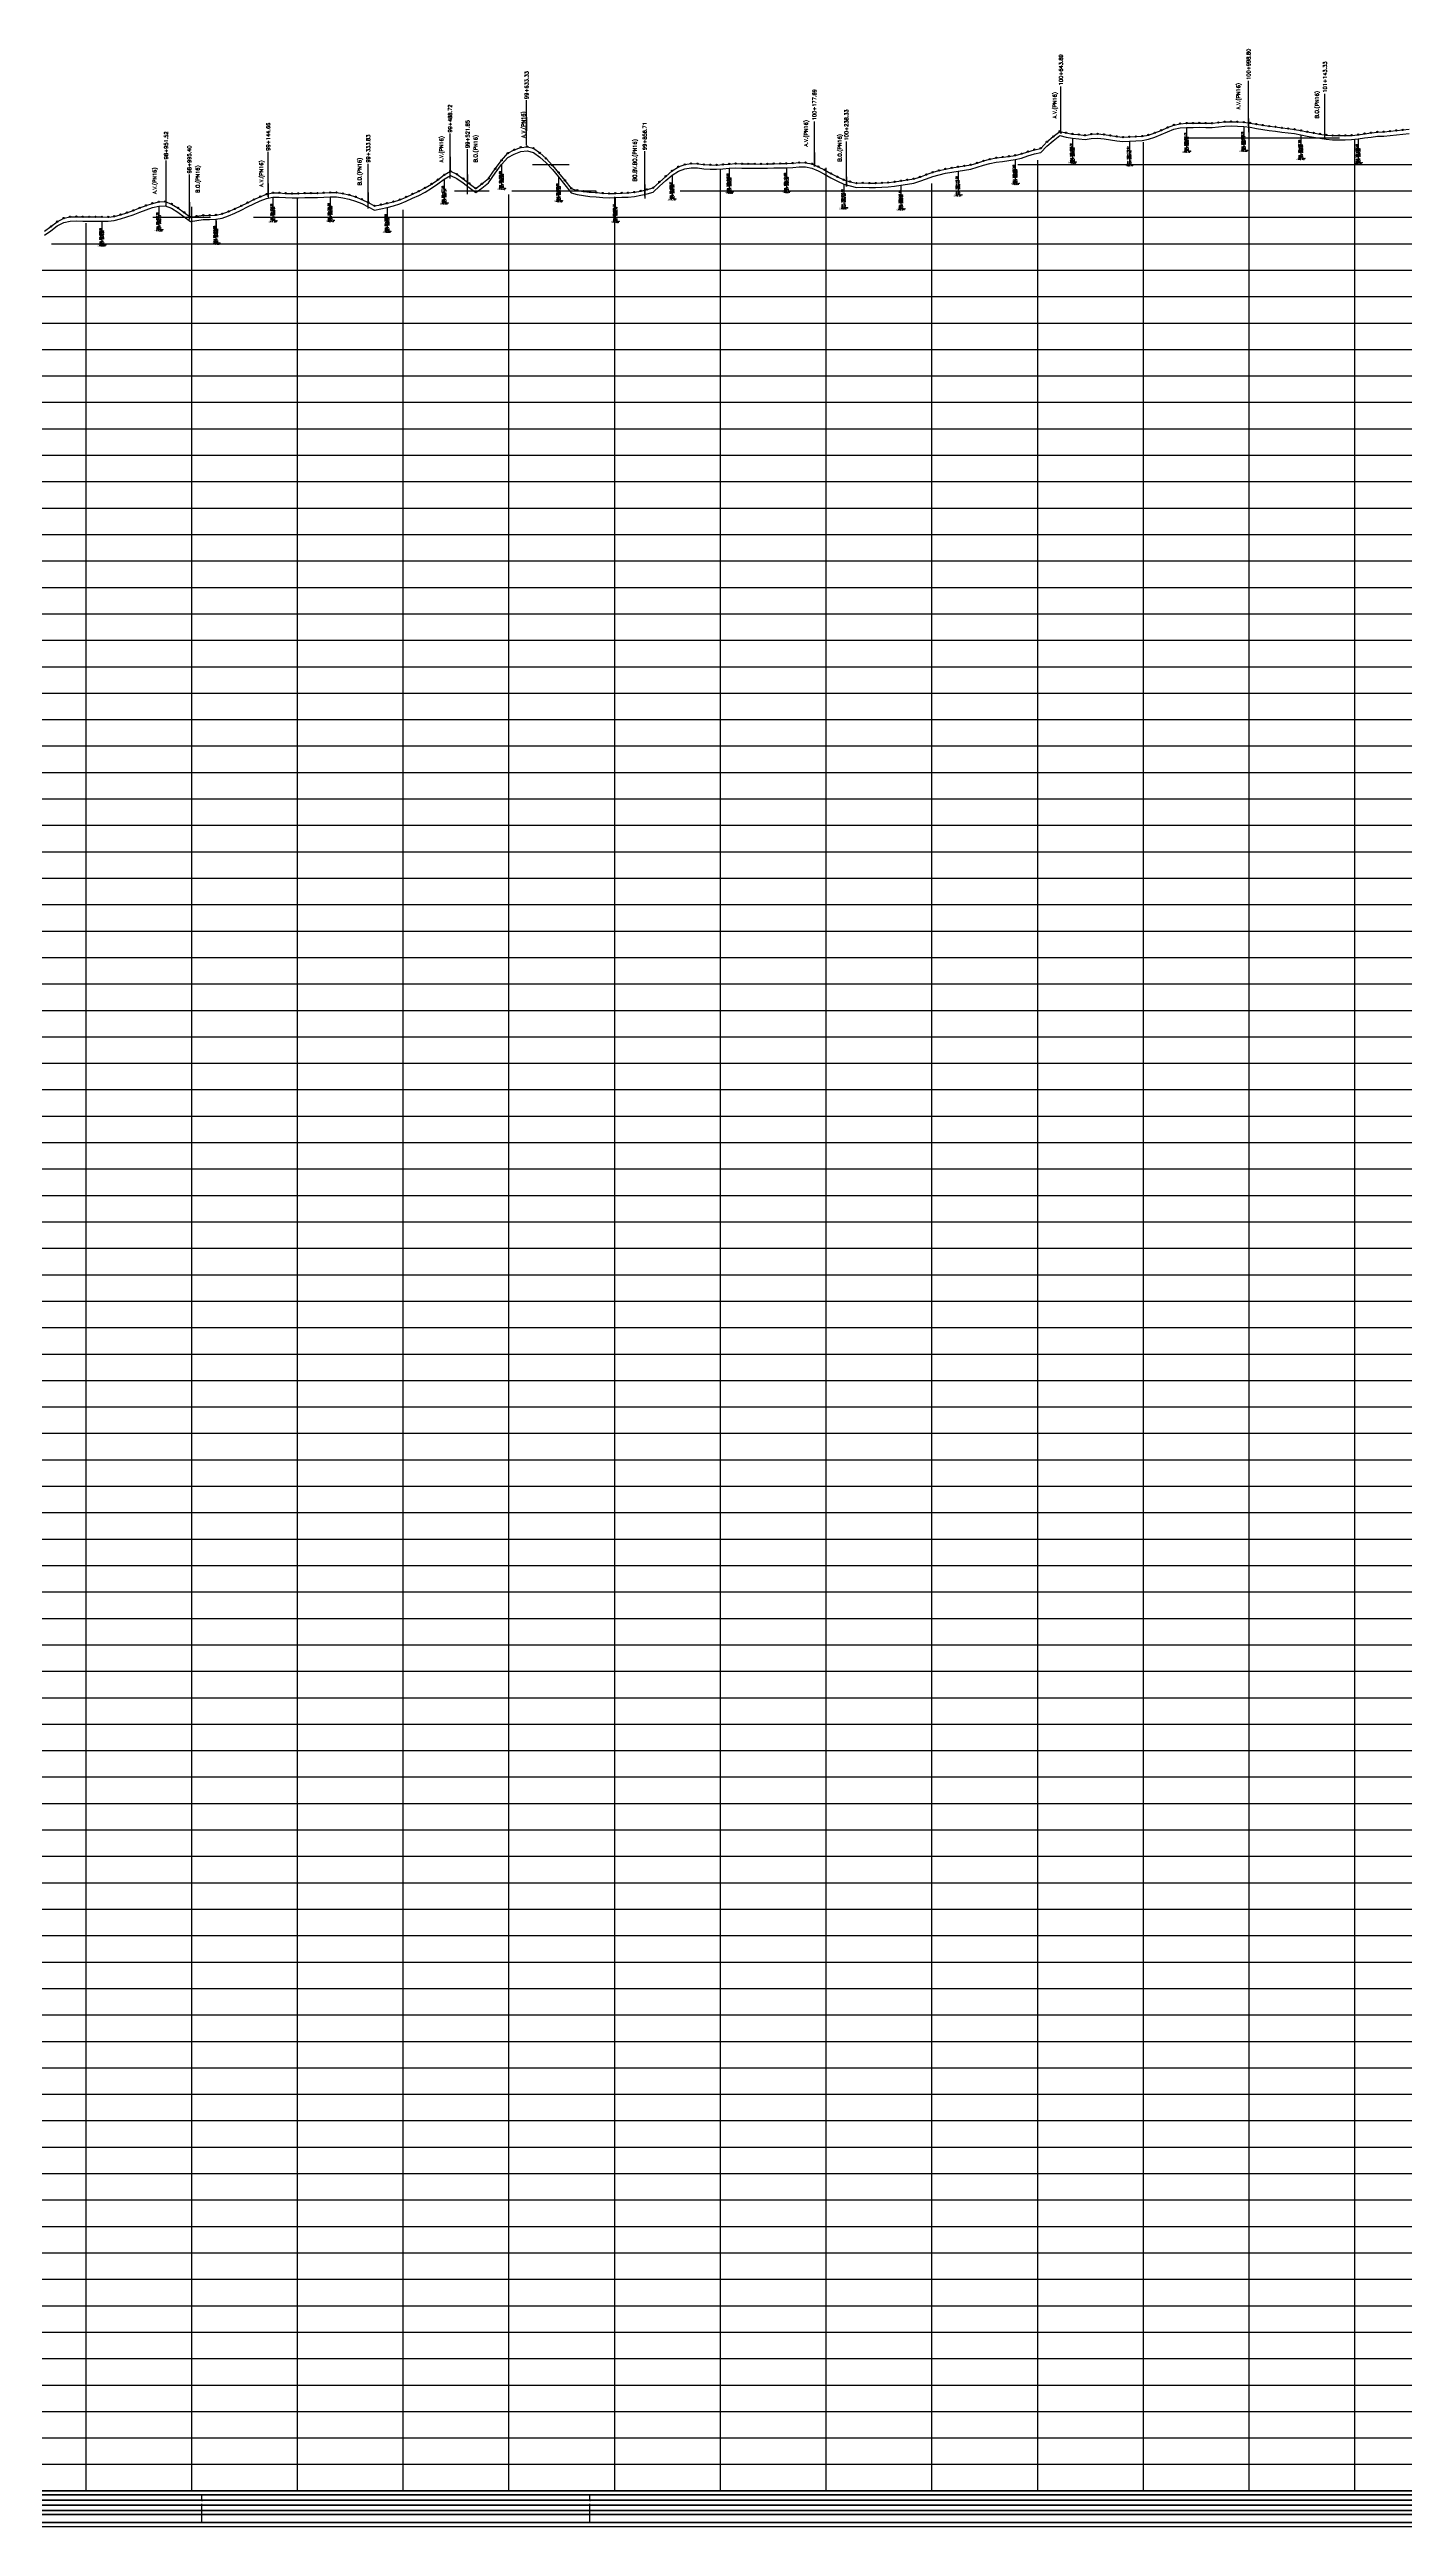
# Model space of a CAD drawing. Header units: metres. Extents: x 575895 to 634487, y 3214622 to 3222739.
# Drawn here: x 600334 to 602897, y 3215168 to 3219853 of the extents above; entities that cross this region are included whole.
import ezdxf

# ---------------------------------------------------------------- set-up
doc = ezdxf.new("R2010")
doc.units = ezdxf.units.M
for name, color, linetype in [('1405-05-17--km 74+000-133+000', 150, 'Continuous'), ('C-ROAD-PROF-GRID-MAJR', 8, 'Continuous'), ('C-ROAD-PROF-LABL', 92, 'Continuous'), ('C-ROAD-PROF-STAN-GEOM', 11, 'Continuous'), ('C-ROAD-PROF-TTLB', 5, 'Continuous'), ('TXT', 2, 'Continuous'), ('TXT HOR', 2, 'Continuous'), ('V-CTRL-BMRK', 150, 'Continuous'), ('V-NODE', 1, 'Continuous')]:
    doc.layers.add(name, color=color, linetype=linetype)
doc.styles.add('RD', font='ROMAND.SHX', dxfattribs={"height": 3.5})
doc.styles.get("Standard").update_dxf_attribs({"font": 'romanc.shx', "height": 2})

msp = doc.modelspace()

# ---------------------------------------------------------------- linework, layer by layer
at = {"layer": '1405-05-17--km 74+000-133+000', "color": 150, "linetype": 'Continuous', "lineweight": -3, "ltscale": 2, "flags": 128}
for points in [[(600324.5, 3219509.7), (600336.6, 3219518.1), (600348.6, 3219527.3), (600360.6, 3219533.9), (600372.6, 3219536.4), (600384.7, 3219536.7), (600396.6, 3219536.5), (600408.8, 3219536.4), (600420.8, 3219536.4), (600432.8, 3219536.3), (600445, 3219536.2), (600456.3, 3219537.3), (600468.2, 3219540.5), (600480.3, 3219544.4), (600492.3, 3219548.6), (600504.4, 3219553.3), (600516.4, 3219557.9), (600528.4, 3219562), (600540.6, 3219565), (600552.6, 3219565.3), (600564.7, 3219560.7), (600576.7, 3219553.3), (600588.8, 3219544.6), (600600.4, 3219536), (600612.4, 3219537.7), (600624.6, 3219539.4), (600636.5, 3219539.2), (600648.5, 3219539.9), (600660.4, 3219542.3), (600672.5, 3219546.5), (600684.4, 3219551.4), (600696.5, 3219557.1), (600708.4, 3219563.2), (600720.3, 3219569.1), (600732.4, 3219574.5), (600744.5, 3219579.3), (600756.5, 3219581.8), (600768.4, 3219581.8), (600780.4, 3219580.8), (600792.6, 3219580.4), (600804.5, 3219580.6), (600816.6, 3219581.2), (600828.6, 3219581.4), (600840.7, 3219581.2), (600852.6, 3219581.8), (600864.7, 3219582.6), (600876.6, 3219582.5), (600888.6, 3219580.6), (600900.7, 3219577.9), (600912.7, 3219574.3), (600924.6, 3219569.5), (600936.7, 3219563.7), (600948.7, 3219557.2), (600960.6, 3219559.5), (600972.4, 3219562.1), (600984.5, 3219565.2), (600996.5, 3219568.9), (601008.4, 3219574), (601020.4, 3219579.6), (601032.4, 3219585.1), (601044.3, 3219591.2), (601056.5, 3219598.6), (601068.5, 3219606.8), (601080.4, 3219615.8), (601092.2, 3219623), (601104.3, 3219617.2), (601116.4, 3219608.7), (601127.9, 3219599.7), (601139.9, 3219590.3), (601151.8, 3219599), (601164.4, 3219608.8), (601177, 3219627.2), (601188.9, 3219643.2), (601200.9, 3219656.9), (601213, 3219663.3), (601225, 3219667.9), (601237, 3219669.2), (601249, 3219666.2), (601261, 3219657.3), (601273, 3219646.7), (601284.9, 3219633.9), (601296.8, 3219620), (601308.8, 3219605.2), (601320.6, 3219590), (601332.1, 3219586.6), (601344.1, 3219584.6), (601356.1, 3219583.3), (601368, 3219582.3), (601380.1, 3219581.2), (601392.1, 3219580.5), (601404, 3219580.9), (601416.1, 3219581.5), (601428.1, 3219582), (601440.1, 3219583.2), (601452.1, 3219585.3), (601464.1, 3219588.2), (601475.6, 3219591.3), (601487.5, 3219602.3), (601499.5, 3219613), (601511.4, 3219623.3), (601523.3, 3219631.1), (601535.5, 3219635.6), (601547.4, 3219637.2), (601559.5, 3219636.9), (601571.4, 3219635.5), (601583.5, 3219634.8), (601595.5, 3219634.5), (601607.5, 3219635.4), (601619.5, 3219636.3), (601631.5, 3219637.1), (601643.6, 3219636.8), (601655.6, 3219636.6), (601667.6, 3219636.6), (601679.7, 3219636.4), (601691.7, 3219636.5), (601703.6, 3219637), (601715.8, 3219637.5), (601727.7, 3219637.5), (601739.6, 3219638), (601751.8, 3219639), (601763.7, 3219638.9), (601775.8, 3219636.8), (601787.8, 3219631.4), (601799.9, 3219625.4), (601811.9, 3219618.3), (601824, 3219612.1), (601836, 3219606.5), (601848, 3219602.9), (601860.2, 3219600.2), (601872.1, 3219600.7), (601884.3, 3219600.2), (601896.3, 3219600.2), (601908.2, 3219600.6), (601920.1, 3219601.2), (601932.3, 3219602.8), (601944.3, 3219604.6), (601956.4, 3219606.5), (601968.4, 3219608.4), (601980.1, 3219611.8), (601992.5, 3219616.3), (602004.5, 3219620.7), (602016.4, 3219624.2), (602028.3, 3219626.9), (602040.4, 3219629), (602052.2, 3219631.1), (602064.4, 3219632.8), (602076.3, 3219634.9), (602088.3, 3219638.3), (602100.4, 3219642.2), (602112.4, 3219645.7), (602124.5, 3219648.1), (602136.5, 3219649.5), (602148.5, 3219650.9), (602160.5, 3219652.8), (602172.5, 3219655.8), (602184.4, 3219659.6), (602196.6, 3219663.4), (602208.6, 3219666), (602220.5, 3219678.3), (602232.3, 3219688.3), (602244.5, 3219698.1), (602256.7, 3219695.5), (602268.6, 3219693.2), (602280.6, 3219692), (602292.5, 3219690.5), (602304.3, 3219692.9), (602316.3, 3219693.3), (602328.4, 3219692.2), (602340.5, 3219690.4), (602352.5, 3219688.4), (602364.2, 3219687.3), (602376.4, 3219687.9), (602388.6, 3219688.2), (602400.7, 3219689.1), (602412.4, 3219691.3), (602424.5, 3219695.3), (602436.6, 3219700), (602448.6, 3219705.6), (602460.7, 3219710.1), (602472.4, 3219712.6), (602484.6, 3219713.6), (602496.7, 3219713.7), (602508.5, 3219713.9), (602520.7, 3219713.6), (602532.7, 3219713.4), (602544.7, 3219714.8), (602556.6, 3219716.1), (602568.6, 3219716.5), (602580.7, 3219716.1), (602592.6, 3219715.4), (602604.7, 3219714), (602616.7, 3219711.7), (602628.7, 3219709.8), (602640.7, 3219707.9), (602652.7, 3219706.8), (602664.7, 3219704.9), (602676.7, 3219703.3), (602688.7, 3219702), (602700.8, 3219699.8), (602712.8, 3219697.3), (602724.8, 3219695.1), (602736.7, 3219693.1), (602748.8, 3219691.3), (602760.8, 3219690.2), (602772.8, 3219690.3), (602784.8, 3219690.3), (602796.8, 3219690.5), (602809.3, 3219691.9), (602821.2, 3219693.7), (602833.4, 3219695.5), (602845.4, 3219696.8), (602857.4, 3219697.4), (602869.4, 3219698.3), (602881.5, 3219699.7), (602893.4, 3219700.8), (602905.4, 3219702.4)], [(600324.5, 3219501.7), (600336.6, 3219510.1), (600348.6, 3219519.3), (600360.6, 3219525.9), (600372.6, 3219528.4), (600384.7, 3219528.7), (600396.6, 3219528.5), (600408.8, 3219528.4), (600420.8, 3219528.4), (600432.8, 3219528.3), (600445, 3219528.2), (600456.3, 3219529.3), (600468.2, 3219532.5), (600480.3, 3219536.4), (600492.3, 3219540.6), (600504.4, 3219545.3), (600516.4, 3219549.9), (600528.4, 3219554), (600540.6, 3219557), (600552.6, 3219557.3), (600564.7, 3219552.7), (600576.7, 3219545.3), (600588.8, 3219536.6), (600600.4, 3219528), (600612.4, 3219529.7), (600624.6, 3219531.4), (600636.5, 3219531.2), (600648.5, 3219531.9), (600660.4, 3219534.3), (600672.5, 3219538.5), (600684.4, 3219543.4), (600696.5, 3219549.1), (600708.4, 3219555.2), (600720.3, 3219561.1), (600732.4, 3219566.5), (600744.5, 3219571.3), (600756.5, 3219573.8), (600768.4, 3219573.8), (600780.4, 3219572.8), (600792.6, 3219572.4), (600804.5, 3219572.6), (600816.6, 3219573.2), (600828.6, 3219573.4), (600840.7, 3219573.2), (600852.6, 3219573.8), (600864.7, 3219574.6), (600876.6, 3219574.5), (600888.6, 3219572.6), (600900.7, 3219569.9), (600912.7, 3219566.3), (600924.6, 3219561.5), (600936.7, 3219555.7), (600948.7, 3219549.2), (600960.6, 3219551.5), (600972.4, 3219554.1), (600984.5, 3219557.2), (600996.5, 3219560.9), (601008.4, 3219566), (601020.4, 3219571.6), (601032.4, 3219577.1), (601044.3, 3219583.2), (601056.5, 3219590.6), (601068.5, 3219598.8), (601080.4, 3219607.8), (601092.2, 3219615), (601104.3, 3219609.2), (601116.4, 3219600.7), (601127.9, 3219591.7), (601139.9, 3219582.3), (601151.8, 3219591), (601164.4, 3219600.8), (601177, 3219619.2), (601188.9, 3219635.2), (601200.9, 3219648.9), (601213, 3219655.3), (601225, 3219659.9), (601237, 3219661.2), (601249, 3219658.2), (601261, 3219649.3), (601273, 3219638.7), (601284.9, 3219625.9), (601296.8, 3219612), (601308.8, 3219597.2), (601320.6, 3219582), (601332.1, 3219578.6), (601344.1, 3219576.6), (601356.1, 3219575.3), (601368, 3219574.3), (601380.1, 3219573.2), (601392.1, 3219572.5), (601404, 3219572.9), (601416.1, 3219573.5), (601428.1, 3219574), (601440.1, 3219575.2), (601452.1, 3219577.3), (601464.1, 3219580.2), (601475.6, 3219583.3), (601487.5, 3219594.3), (601499.5, 3219605), (601511.4, 3219615.3), (601523.3, 3219623.1), (601535.5, 3219627.6), (601547.4, 3219629.2), (601559.5, 3219628.9), (601571.4, 3219627.5), (601583.5, 3219626.8), (601595.5, 3219626.5), (601607.5, 3219627.4), (601619.5, 3219628.3), (601631.5, 3219629.1), (601643.6, 3219628.8), (601655.6, 3219628.6), (601667.6, 3219628.6), (601679.7, 3219628.4), (601691.7, 3219628.5), (601703.6, 3219629), (601715.8, 3219629.5), (601727.7, 3219629.5), (601739.6, 3219630), (601751.8, 3219631), (601763.7, 3219630.9), (601775.8, 3219628.8), (601787.8, 3219623.4), (601799.9, 3219617.4), (601811.9, 3219610.3), (601824, 3219604.1), (601836, 3219598.5), (601848, 3219594.9), (601860.2, 3219592.2), (601872.1, 3219592.7), (601884.3, 3219592.2), (601896.3, 3219592.2), (601908.2, 3219592.6), (601920.1, 3219593.2), (601932.3, 3219594.8), (601944.3, 3219596.6), (601956.4, 3219598.5), (601968.4, 3219600.4), (601980.1, 3219603.8), (601992.5, 3219608.3), (602004.5, 3219612.7), (602016.4, 3219616.2), (602028.3, 3219618.9), (602040.4, 3219621), (602052.2, 3219623.1), (602064.4, 3219624.8), (602076.3, 3219626.9), (602088.3, 3219630.3), (602100.4, 3219634.2), (602112.4, 3219637.7), (602124.5, 3219640.1), (602136.5, 3219641.5), (602148.5, 3219642.9), (602160.5, 3219644.8), (602172.5, 3219647.8), (602184.4, 3219651.6), (602196.6, 3219655.4), (602208.6, 3219658), (602220.5, 3219670.3), (602232.3, 3219680.3), (602244.5, 3219690.1), (602256.7, 3219687.5), (602268.6, 3219685.2), (602280.6, 3219684), (602292.5, 3219682.5), (602304.3, 3219684.9), (602316.3, 3219685.3), (602328.4, 3219684.2), (602340.5, 3219682.4), (602352.5, 3219680.4), (602364.2, 3219679.3), (602376.4, 3219679.9), (602388.6, 3219680.2), (602400.7, 3219681.1), (602412.4, 3219683.3), (602424.5, 3219687.3), (602436.6, 3219692), (602448.6, 3219697.6), (602460.7, 3219702.1), (602472.4, 3219704.6), (602484.6, 3219705.6), (602496.7, 3219705.7), (602508.5, 3219705.9), (602520.7, 3219705.6), (602532.7, 3219705.4), (602544.7, 3219706.8), (602556.6, 3219708.1), (602568.6, 3219708.5), (602580.7, 3219708.1), (602592.6, 3219707.4), (602604.7, 3219706), (602616.7, 3219703.7), (602628.7, 3219701.8), (602640.7, 3219699.9), (602652.7, 3219698.8), (602664.7, 3219696.9), (602676.7, 3219695.3), (602688.7, 3219694), (602700.8, 3219691.8), (602712.8, 3219689.3), (602724.8, 3219687.1), (602736.7, 3219685.1), (602748.8, 3219683.3), (602760.8, 3219682.2), (602772.8, 3219682.3), (602784.8, 3219682.3), (602796.8, 3219682.5), (602809.3, 3219683.9), (602821.2, 3219685.7), (602833.4, 3219687.5), (602845.4, 3219688.8), (602857.4, 3219689.4), (602869.4, 3219690.3), (602881.5, 3219691.7), (602893.4, 3219692.8), (602905.4, 3219694.4)]]:
    msp.add_lwpolyline(points, dxfattribs=at)
at = {"layer": 'C-ROAD-PROF-GRID-MAJR', "color": 8, "linetype": 'Continuous', "lineweight": -3, "ltscale": 0.6}
for p, q in [((602402.9, 3215235.7), (602402.9, 3219677.9)), ((602489.7, 3219685.7), (602774.1, 3219685.7)), ((602602.9, 3215235.7), (602602.9, 3219705.6)), ((602802.9, 3215235.7), (602802.9, 3219681.9)), ((601247.4, 3219635.7), (601316.7, 3219635.7)), ((601602.9, 3215235.7), (601602.9, 3219627.2)), ((601802.9, 3215235.7), (601802.9, 3219629.2)), ((602165.6, 3219635.7), (608073, 3219635.7)), ((602202.9, 3215235.7), (602202.9, 3219643.9)), ((600802.9, 3215235.7), (600802.9, 3219572)), ((601099.7, 3219585.7), (601165.7, 3219585.7)), ((601202.9, 3215235.7), (601202.9, 3219578.5)), ((601208.5, 3219585.7), (601367.9, 3219585.7)), ((601402.9, 3215235.7), (601402.9, 3219574.3)), ((601526.5, 3219585.7), (610462.3, 3219585.7)), ((602002.9, 3215235.7), (602002.9, 3219599.6)), ((600402.9, 3215235.7), (600402.9, 3219524.6)), ((600529.5, 3219535.7), (600638.1, 3219535.7)), ((600602.9, 3215235.7), (600602.9, 3219555.6)), ((600719.4, 3219535.7), (616623.8, 3219535.7)), ((601002.9, 3215235.7), (601002.9, 3219549.6)), ((600337.3, 3219485.7), (616655.7, 3219485.7)), ((599555.9, 3219435.7), (616765.9, 3219435.7)), ((596136.1, 3219385.7), (616876.1, 3219385.7)), ((595665.8, 3219335.7), (617001.9, 3219335.7)), ((594931.4, 3219285.7), (617147.7, 3219285.7)), ((593817.7, 3219235.7), (617293.5, 3219235.7)), ((591896.1, 3219185.7), (617482.5, 3219185.7)), ((591290.9, 3219135.7), (617560.3, 3219135.7)), ((590703, 3219085.7), (617621.2, 3219085.7)), ((590345.8, 3219035.7), (617842.5, 3219035.7)), ((589932, 3218985.7), (617876.7, 3218985.7)), ((589649.5, 3218935.7), (617910.8, 3218935.7)), ((589229.7, 3218885.7), (634202.9, 3218885.7)), ((588839, 3218835.7), (634202.9, 3218835.7)), ((588788.5, 3218785.7), (634202.9, 3218785.7)), ((588574.1, 3218735.7), (634202.9, 3218735.7)), ((587846.2, 3218685.7), (634202.9, 3218685.7)), ((587471.4, 3218635.7), (634202.9, 3218635.7)), ((587402.3, 3218585.7), (634202.9, 3218585.7)), ((586879.5, 3218535.7), (634202.9, 3218535.7)), ((586834, 3218485.7), (634202.9, 3218485.7)), ((586802.6, 3218435.7), (634202.9, 3218435.7)), ((586657.4, 3218385.7), (634202.9, 3218385.7)), ((586394.3, 3218335.7), (634202.9, 3218335.7)), ((586104.8, 3218285.7), (634202.9, 3218285.7)), ((585771.4, 3218235.7), (634202.9, 3218235.7)), ((585413.8, 3218185.7), (634202.9, 3218185.7)), ((583461.1, 3218135.7), (634202.9, 3218135.7)), ((583425.8, 3218085.7), (634202.9, 3218085.7)), ((583390.7, 3218035.7), (634202.9, 3218035.7)), ((583124, 3217985.7), (634202.9, 3217985.7)), ((581945.1, 3217935.7), (634202.9, 3217935.7)), ((581633, 3217885.7), (634202.9, 3217885.7)), ((581370.7, 3217835.7), (634202.9, 3217835.7)), ((580454.3, 3217785.7), (634202.9, 3217785.7)), ((579879.4, 3217735.7), (634202.9, 3217735.7)), ((579207.9, 3217685.7), (634202.9, 3217685.7)), ((578887.7, 3217635.7), (634202.9, 3217635.7)), ((578337, 3217585.7), (634202.9, 3217585.7)), ((577365.6, 3217535.7), (634202.9, 3217535.7)), ((577266.7, 3217485.7), (634202.9, 3217485.7)), ((576892.4, 3217435.7), (634202.9, 3217435.7)), ((576738.6, 3217385.7), (634202.9, 3217385.7)), ((576102.9, 3217335.7), (634202.9, 3217335.7)), ((576102.9, 3217285.7), (634202.9, 3217285.7)), ((576102.9, 3217235.7), (634202.9, 3217235.7)), ((576102.9, 3217185.7), (634202.9, 3217185.7)), ((576102.9, 3217135.7), (634202.9, 3217135.7)), ((576102.9, 3217085.7), (634202.9, 3217085.7)), ((576102.9, 3217035.7), (634202.9, 3217035.7)), ((576102.9, 3216985.7), (634202.9, 3216985.7)), ((576102.9, 3216935.7), (634202.9, 3216935.7)), ((576102.9, 3216885.7), (634202.9, 3216885.7)), ((576102.9, 3216835.7), (634202.9, 3216835.7)), ((576102.9, 3216785.7), (634202.9, 3216785.7)), ((576102.9, 3216735.7), (634202.9, 3216735.7)), ((576102.9, 3216685.7), (634202.9, 3216685.7)), ((576102.9, 3216635.7), (634202.9, 3216635.7)), ((576102.9, 3216585.7), (634202.9, 3216585.7)), ((576102.9, 3216535.7), (634202.9, 3216535.7)), ((576102.9, 3216485.7), (634202.9, 3216485.7)), ((576102.9, 3216435.7), (634202.9, 3216435.7)), ((576102.9, 3216385.7), (634202.9, 3216385.7)), ((576102.9, 3216335.7), (634202.9, 3216335.7)), ((576102.9, 3216285.7), (634202.9, 3216285.7)), ((576102.9, 3216235.7), (634202.9, 3216235.7)), ((576102.9, 3216185.7), (634202.9, 3216185.7)), ((576102.9, 3216135.7), (634202.9, 3216135.7)), ((576102.9, 3216085.7), (634202.9, 3216085.7)), ((576102.9, 3216035.7), (634202.9, 3216035.7)), ((576102.9, 3215985.7), (634202.9, 3215985.7)), ((576102.9, 3215935.7), (634202.9, 3215935.7)), ((576102.9, 3215885.7), (634202.9, 3215885.7)), ((576102.9, 3215835.7), (634202.9, 3215835.7)), ((576102.9, 3215785.7), (634202.9, 3215785.7)), ((576102.9, 3215735.7), (634202.9, 3215735.7)), ((576102.9, 3215685.7), (634202.9, 3215685.7)), ((576102.9, 3215635.7), (634202.9, 3215635.7)), ((576102.9, 3215585.7), (634202.9, 3215585.7)), ((576102.9, 3215535.7), (634202.9, 3215535.7)), ((576102.9, 3215485.7), (634202.9, 3215485.7)), ((576102.9, 3215435.7), (634202.9, 3215435.7)), ((576102.9, 3215385.7), (634202.9, 3215385.7)), ((576102.9, 3215335.7), (634202.9, 3215335.7)), ((576102.9, 3215285.7), (634202.9, 3215285.7)), ((576102.9, 3215235.7), (634202.9, 3215235.7))]:
    msp.add_line(p, q, dxfattribs=at)
at = {"layer": 'C-ROAD-PROF-LABL', "color": 92, "linetype": 'Continuous', "lineweight": -3}
for p, q in [((602246.8, 3219698.2), (602246.8, 3219783.2)), ((602601.7, 3219708.6), (602601.7, 3219793.6)), ((602746.2, 3219684.4), (602746.2, 3219769.4)), ((601236.2, 3219672.2), (601236.2, 3219757.2)), ((601780.5, 3219632), (601780.5, 3219717)), ((601091.6, 3219608.9), (601091.6, 3219693.9)), ((601124.7, 3219579.6), (601124.7, 3219664.6)), ((601841.2, 3219593.8), (601841.2, 3219678.8)), ((600554.4, 3219558.2), (600554.4, 3219643.2)), ((600747.5, 3219574.6), (600747.5, 3219659.6)), ((600936.7, 3219552), (600936.7, 3219637)), ((601459.6, 3219575.7), (601459.6, 3219660.7)), ((600598.3, 3219531.6), (600598.3, 3219616.6))]:
    msp.add_line(p, q, dxfattribs=at)
at = {"layer": 'C-ROAD-PROF-STAN-GEOM', "color": 11, "linetype": 'Continuous', "lineweight": -3}
for p, q in [((602268.6, 3219685.2), (602268.6, 3219640.2)), ((602376.4, 3219679.9), (602376.4, 3219634.9)), ((602484.6, 3219705.6), (602484.6, 3219660.6)), ((602592.6, 3219707.4), (602592.6, 3219662.4)), ((602700.8, 3219691.8), (602700.8, 3219646.8)), ((602809.3, 3219683.9), (602809.3, 3219638.9)), ((601188.9, 3219635.2), (601188.9, 3219590.2)), ((601619.5, 3219628.3), (601619.5, 3219583.3)), ((601727.7, 3219629.5), (601727.7, 3219584.5)), ((602052.2, 3219623.1), (602052.2, 3219578.1)), ((602160.5, 3219644.8), (602160.5, 3219599.8)), ((600756.5, 3219573.8), (600756.5, 3219528.8)), ((600864.7, 3219574.6), (600864.7, 3219529.6)), ((601080.4, 3219607.8), (601080.4, 3219562.8)), ((601296.8, 3219612), (601296.8, 3219567)), ((601404, 3219572.9), (601404, 3219527.9)), ((601511.4, 3219615.3), (601511.4, 3219570.3)), ((601836, 3219598.5), (601836, 3219553.5)), ((601944.3, 3219596.6), (601944.3, 3219551.6)), ((600432.8, 3219528.3), (600432.8, 3219483.3)), ((600540.6, 3219557), (600540.6, 3219512)), ((600648.5, 3219531.9), (600648.5, 3219486.9)), ((600972.4, 3219554.1), (600972.4, 3219509.1))]:
    msp.add_line(p, q, dxfattribs=at)
at = {"layer": 'C-ROAD-PROF-TTLB', "color": 5, "linetype": 'Continuous', "lineweight": -3}
for points in [[(576102.9, 3215228.2), (634304.9, 3215228.2), (634304.9, 3215235.7), (576102.9, 3215235.7)], [(576102.9, 3215218.2), (634304.9, 3215218.2), (634304.9, 3215228.2), (576102.9, 3215228.2)], [(576102.9, 3215208.2), (634304.9, 3215208.2), (634304.9, 3215218.2), (576102.9, 3215218.2)], [(576102.9, 3215198.2), (634304.9, 3215198.2), (634304.9, 3215208.2), (576102.9, 3215208.2)], [(576102.9, 3215190.7), (634304.9, 3215190.7), (634304.9, 3215198.2), (576102.9, 3215198.2)], [(576102.9, 3215175.7), (634304.9, 3215175.7), (634304.9, 3215190.7), (576102.9, 3215190.7)], [(576102.9, 3215168.2), (634304.9, 3215168.2), (634304.9, 3215175.7), (576102.9, 3215175.7)]]:
    msp.add_3dface(points, dxfattribs=at)
at = {"layer": 'TXT', "color": 2, "linetype": 'Continuous', "lineweight": -3}
for p, q in [((601236.2, 3219725.1), (601236.2, 3219699.2)), ((602601.7, 3219722.5), (602601.7, 3219696.6)), ((601091.6, 3219650.3), (601091.6, 3219624.4)), ((601780.5, 3219657.9), (601780.5, 3219632)), ((600747.5, 3219599.3), (600747.5, 3219573.4)), ((600936.7, 3219582.3), (600936.7, 3219563.7)), ((601124.7, 3219616.6), (601124.7, 3219598.1)), ((601841.2, 3219612.3), (601841.2, 3219593.8)), ((600598.3, 3219564), (600598.3, 3219538)), ((600648.9, 3219529.2), (600648.9, 3219510.7))]:
    msp.add_line(p, q, dxfattribs=at)
msp.add_lwpolyline([(601459.6, 3219597.6), (601459.6, 3219571.3)], dxfattribs=at)
at = {"layer": 'TXT HOR', "color": 255, "linetype": 'Continuous', "lineweight": -3}
for p, q in [((600621.9, 3215218.2), (600621.9, 3215228.2)), ((600621.9, 3215218.2), (600621.9, 3215215.7)), ((601356.1, 3215218.2), (601356.1, 3215228.2)), ((601356.1, 3215218.2), (601356.1, 3215215.7)), ((600621.9, 3215175.7), (600621.9, 3215210.7)), ((601356.1, 3215175.7), (601356.1, 3215210.7))]:
    msp.add_line(p, q, dxfattribs=at)
at = {"layer": 'V-CTRL-BMRK'}
for p, q in [((602245.5, 3219695.7), (602248, 3219695.7)), ((602246.8, 3219694.4), (602246.8, 3219696.9))]:
    msp.add_line(p, q, dxfattribs=at)
at = {"layer": 'V-CTRL-BMRK', "const_width": 0.962}
for points in [[(602246.3, 3219695.7, 0.414214), (602246.8, 3219695.2, 1)], [(602247.2, 3219695.7, 0.414214), (602246.8, 3219696.1, 1)]]:
    msp.add_lwpolyline(points, format="xyb", dxfattribs=at)
at = {"layer": 'V-CTRL-BMRK'}
msp.add_circle((602246.8, 3219695.7), 0.962, dxfattribs=at)
at = {"layer": 'V-NODE', "lineweight": -2}
for p, q in [((602472.4, 3219712.8), (602472.4, 3219712.8)), ((602484.6, 3219713.8), (602484.6, 3219713.8)), ((602496.7, 3219713.9), (602496.7, 3219713.9)), ((602508.5, 3219714.1), (602508.5, 3219714.1)), ((602520.7, 3219713.8), (602520.7, 3219713.8)), ((602532.7, 3219713.6), (602532.7, 3219713.6)), ((602544.7, 3219715), (602544.7, 3219715)), ((602556.6, 3219716.3), (602556.6, 3219716.3)), ((602568.6, 3219716.7), (602568.6, 3219716.7)), ((602580.7, 3219716.3), (602580.7, 3219716.3)), ((602592.6, 3219715.6), (602592.6, 3219715.6)), ((602604.7, 3219714.2), (602604.7, 3219714.2)), ((602616.7, 3219711.9), (602616.7, 3219711.9)), ((601225, 3219668.1), (601225, 3219668.1)), ((601237, 3219669.4), (601237, 3219669.4)), ((601249, 3219666.4), (601249, 3219666.4)), ((602208.6, 3219666.2), (602208.6, 3219666.2)), ((602220.5, 3219678.5), (602220.5, 3219678.5)), ((602232.3, 3219688.5), (602232.3, 3219688.5)), ((602244.5, 3219698.3), (602244.5, 3219698.3)), ((602256.7, 3219695.7), (602256.7, 3219695.7)), ((602268.6, 3219693.4), (602268.6, 3219693.4)), ((602280.6, 3219692.2), (602280.6, 3219692.2)), ((602292.5, 3219690.7), (602292.5, 3219690.7)), ((602304.3, 3219693.1), (602304.3, 3219693.1)), ((602316.3, 3219693.5), (602316.3, 3219693.5)), ((602328.4, 3219692.4), (602328.4, 3219692.4)), ((602340.5, 3219690.6), (602340.5, 3219690.6)), ((602352.5, 3219688.6), (602352.5, 3219688.6)), ((602364.2, 3219687.5), (602364.2, 3219687.5)), ((602376.4, 3219688.1), (602376.4, 3219688.1)), ((602388.6, 3219688.4), (602388.6, 3219688.4)), ((602400.7, 3219689.3), (602400.7, 3219689.3)), ((602412.4, 3219691.5), (602412.4, 3219691.5)), ((602424.5, 3219695.5), (602424.5, 3219695.5)), ((602436.6, 3219700.2), (602436.6, 3219700.2)), ((602448.6, 3219705.8), (602448.6, 3219705.8)), ((602460.7, 3219710.3), (602460.7, 3219710.3)), ((602628.7, 3219710), (602628.7, 3219710)), ((602640.7, 3219708.1), (602640.7, 3219708.1)), ((602652.7, 3219707), (602652.7, 3219707)), ((602664.7, 3219705.1), (602664.7, 3219705.1)), ((602676.7, 3219703.5), (602676.7, 3219703.5)), ((602688.7, 3219702.2), (602688.7, 3219702.2)), ((602700.8, 3219700), (602700.8, 3219700)), ((602712.8, 3219697.5), (602712.8, 3219697.5)), ((602724.8, 3219695.3), (602724.8, 3219695.3)), ((602736.7, 3219693.3), (602736.7, 3219693.3)), ((602748.8, 3219691.5), (602748.8, 3219691.5)), ((602760.8, 3219690.4), (602760.8, 3219690.4)), ((602772.8, 3219690.5), (602772.8, 3219690.5)), ((602784.8, 3219690.5), (602784.8, 3219690.5)), ((602796.8, 3219690.7), (602796.8, 3219690.7)), ((602809.3, 3219692.1), (602809.3, 3219692.1)), ((602821.2, 3219693.9), (602821.2, 3219693.9)), ((602833.4, 3219695.7), (602833.4, 3219695.7)), ((602845.4, 3219697), (602845.4, 3219697)), ((602857.4, 3219697.6), (602857.4, 3219697.6)), ((602869.4, 3219698.5), (602869.4, 3219698.5)), ((602881.5, 3219699.9), (602881.5, 3219699.9)), ((602893.4, 3219701), (602893.4, 3219701)), ((601092.2, 3219623.2), (601092.2, 3219623.2)), ((601104.3, 3219617.4), (601104.3, 3219617.4)), ((601177, 3219627.4), (601177, 3219627.4)), ((601188.9, 3219643.4), (601188.9, 3219643.4)), ((601200.9, 3219657.1), (601200.9, 3219657.1)), ((601213, 3219663.5), (601213, 3219663.5)), ((601261, 3219657.5), (601261, 3219657.5)), ((601273, 3219646.9), (601273, 3219646.9)), ((601284.9, 3219634.1), (601284.9, 3219634.1)), ((601296.8, 3219620.2), (601296.8, 3219620.2)), ((601511.4, 3219623.5), (601511.4, 3219623.5)), ((601523.3, 3219631.3), (601523.3, 3219631.3)), ((601535.5, 3219635.8), (601535.5, 3219635.8)), ((601547.4, 3219637.4), (601547.4, 3219637.4)), ((601559.5, 3219637.1), (601559.5, 3219637.1)), ((601571.4, 3219635.7), (601571.4, 3219635.7)), ((601583.5, 3219635), (601583.5, 3219635)), ((601595.5, 3219634.7), (601595.5, 3219634.7)), ((601607.5, 3219635.6), (601607.5, 3219635.6)), ((601619.5, 3219636.5), (601619.5, 3219636.5)), ((601631.5, 3219637.3), (601631.5, 3219637.3)), ((601643.6, 3219637), (601643.6, 3219637)), ((601655.6, 3219636.8), (601655.6, 3219636.8)), ((601667.6, 3219636.8), (601667.6, 3219636.8)), ((601679.7, 3219636.6), (601679.7, 3219636.6)), ((601691.7, 3219636.7), (601691.7, 3219636.7)), ((601703.6, 3219637.2), (601703.6, 3219637.2)), ((601715.8, 3219637.7), (601715.8, 3219637.7)), ((601727.7, 3219637.7), (601727.7, 3219637.7)), ((601739.6, 3219638.2), (601739.6, 3219638.2)), ((601751.8, 3219639.2), (601751.8, 3219639.2)), ((601763.7, 3219639.1), (601763.7, 3219639.1)), ((601775.8, 3219637), (601775.8, 3219637)), ((601787.8, 3219631.6), (601787.8, 3219631.6)), ((601799.9, 3219625.6), (601799.9, 3219625.6)), ((601811.9, 3219618.5), (601811.9, 3219618.5)), ((602004.5, 3219620.9), (602004.5, 3219620.9)), ((602016.4, 3219624.4), (602016.4, 3219624.4)), ((602028.3, 3219627.1), (602028.3, 3219627.1)), ((602040.4, 3219629.2), (602040.4, 3219629.2)), ((602052.2, 3219631.3), (602052.2, 3219631.3)), ((602064.4, 3219633), (602064.4, 3219633)), ((602076.3, 3219635.1), (602076.3, 3219635.1)), ((602088.3, 3219638.5), (602088.3, 3219638.5)), ((602100.4, 3219642.4), (602100.4, 3219642.4)), ((602112.4, 3219645.9), (602112.4, 3219645.9)), ((602124.5, 3219648.3), (602124.5, 3219648.3)), ((602136.5, 3219649.7), (602136.5, 3219649.7)), ((602148.5, 3219651.1), (602148.5, 3219651.1)), ((602160.5, 3219653), (602160.5, 3219653)), ((602172.5, 3219656), (602172.5, 3219656)), ((602184.4, 3219659.8), (602184.4, 3219659.8)), ((602196.6, 3219663.6), (602196.6, 3219663.6)), ((600732.4, 3219574.7), (600732.4, 3219574.7)), ((600744.5, 3219579.5), (600744.5, 3219579.5)), ((600756.5, 3219582), (600756.5, 3219582)), ((600768.4, 3219582), (600768.4, 3219582)), ((600780.4, 3219581), (600780.4, 3219581)), ((600792.6, 3219580.6), (600792.6, 3219580.6)), ((600804.5, 3219580.8), (600804.5, 3219580.8)), ((600816.6, 3219581.4), (600816.6, 3219581.4)), ((600828.6, 3219581.6), (600828.6, 3219581.6)), ((600840.7, 3219581.4), (600840.7, 3219581.4)), ((600852.6, 3219582), (600852.6, 3219582)), ((600864.7, 3219582.8), (600864.7, 3219582.8)), ((600876.6, 3219582.7), (600876.6, 3219582.7)), ((600888.6, 3219580.8), (600888.6, 3219580.8)), ((600900.7, 3219578.1), (600900.7, 3219578.1)), ((600912.7, 3219574.5), (600912.7, 3219574.5)), ((601008.4, 3219574.2), (601008.4, 3219574.2)), ((601020.4, 3219579.8), (601020.4, 3219579.8)), ((601032.4, 3219585.3), (601032.4, 3219585.3)), ((601044.3, 3219591.4), (601044.3, 3219591.4)), ((601056.5, 3219598.8), (601056.5, 3219598.8)), ((601068.5, 3219607), (601068.5, 3219607)), ((601080.4, 3219616), (601080.4, 3219616)), ((601116.4, 3219608.9), (601116.4, 3219608.9)), ((601127.9, 3219599.9), (601127.9, 3219599.9)), ((601139.9, 3219590.5), (601139.9, 3219590.5)), ((601151.8, 3219599.2), (601151.8, 3219599.2)), ((601164.4, 3219609), (601164.4, 3219609)), ((601308.8, 3219605.4), (601308.8, 3219605.4)), ((601320.6, 3219590.2), (601320.6, 3219590.2)), ((601332.1, 3219586.8), (601332.1, 3219586.8)), ((601344.1, 3219584.8), (601344.1, 3219584.8)), ((601356.1, 3219583.5), (601356.1, 3219583.5)), ((601368, 3219582.5), (601368, 3219582.5)), ((601380.1, 3219581.4), (601380.1, 3219581.4)), ((601392.1, 3219580.7), (601392.1, 3219580.7)), ((601404, 3219581.1), (601404, 3219581.1)), ((601416.1, 3219581.7), (601416.1, 3219581.7)), ((601428.1, 3219582.2), (601428.1, 3219582.2)), ((601440.1, 3219583.4), (601440.1, 3219583.4)), ((601452.1, 3219585.5), (601452.1, 3219585.5)), ((601464.1, 3219588.4), (601464.1, 3219588.4)), ((601475.6, 3219591.5), (601475.6, 3219591.5)), ((601487.5, 3219602.5), (601487.5, 3219602.5)), ((601499.5, 3219613.2), (601499.5, 3219613.2)), ((601824, 3219612.3), (601824, 3219612.3)), ((601836, 3219606.7), (601836, 3219606.7)), ((601848, 3219603.1), (601848, 3219603.1)), ((601860.2, 3219600.4), (601860.2, 3219600.4)), ((601872.1, 3219600.9), (601872.1, 3219600.9)), ((601884.3, 3219600.4), (601884.3, 3219600.4)), ((601896.3, 3219600.4), (601896.3, 3219600.4)), ((601908.2, 3219600.8), (601908.2, 3219600.8)), ((601920.1, 3219601.4), (601920.1, 3219601.4)), ((601932.3, 3219603), (601932.3, 3219603)), ((601944.3, 3219604.8), (601944.3, 3219604.8)), ((601956.4, 3219606.7), (601956.4, 3219606.7)), ((601968.4, 3219608.6), (601968.4, 3219608.6)), ((601980.1, 3219612), (601980.1, 3219612)), ((601992.5, 3219616.5), (601992.5, 3219616.5)), ((600348.6, 3219527.5), (600348.6, 3219527.5)), ((600360.6, 3219534.1), (600360.6, 3219534.1)), ((600372.6, 3219536.6), (600372.6, 3219536.6)), ((600384.7, 3219536.9), (600384.7, 3219536.9)), ((600396.6, 3219536.7), (600396.6, 3219536.7)), ((600408.8, 3219536.6), (600408.8, 3219536.6)), ((600420.8, 3219536.6), (600420.8, 3219536.6)), ((600432.8, 3219536.5), (600432.8, 3219536.5)), ((600445, 3219536.4), (600445, 3219536.4)), ((600456.3, 3219537.5), (600456.3, 3219537.5)), ((600468.2, 3219540.7), (600468.2, 3219540.7)), ((600480.3, 3219544.6), (600480.3, 3219544.6)), ((600492.3, 3219548.8), (600492.3, 3219548.8)), ((600504.4, 3219553.5), (600504.4, 3219553.5)), ((600516.4, 3219558.1), (600516.4, 3219558.1)), ((600528.4, 3219562.2), (600528.4, 3219562.2)), ((600540.6, 3219565.2), (600540.6, 3219565.2)), ((600552.6, 3219565.5), (600552.6, 3219565.5)), ((600564.7, 3219560.9), (600564.7, 3219560.9)), ((600576.7, 3219553.5), (600576.7, 3219553.5)), ((600588.8, 3219544.8), (600588.8, 3219544.8)), ((600600.4, 3219536.2), (600600.4, 3219536.2)), ((600612.4, 3219537.9), (600612.4, 3219537.9)), ((600624.6, 3219539.6), (600624.6, 3219539.6)), ((600636.5, 3219539.4), (600636.5, 3219539.4)), ((600648.5, 3219540.1), (600648.5, 3219540.1)), ((600660.4, 3219542.5), (600660.4, 3219542.5)), ((600672.5, 3219546.7), (600672.5, 3219546.7)), ((600684.4, 3219551.6), (600684.4, 3219551.6)), ((600696.5, 3219557.3), (600696.5, 3219557.3)), ((600708.4, 3219563.4), (600708.4, 3219563.4)), ((600720.3, 3219569.3), (600720.3, 3219569.3)), ((600924.6, 3219569.7), (600924.6, 3219569.7)), ((600936.7, 3219563.9), (600936.7, 3219563.9)), ((600948.7, 3219557.4), (600948.7, 3219557.4)), ((600960.6, 3219559.7), (600960.6, 3219559.7)), ((600972.4, 3219562.3), (600972.4, 3219562.3)), ((600984.5, 3219565.4), (600984.5, 3219565.4)), ((600996.5, 3219569.1), (600996.5, 3219569.1)), ((600336.6, 3219518.3), (600336.6, 3219518.3))]:
    msp.add_line(p, q, dxfattribs=at)
for centre in [(602460.7, 3219710.3), (602472.4, 3219712.8), (602484.6, 3219713.8), (602496.7, 3219713.9), (602508.5, 3219714.1), (602520.7, 3219713.8), (602532.7, 3219713.6), (602544.7, 3219715), (602556.6, 3219716.3), (602568.6, 3219716.7), (602580.7, 3219716.3), (602592.6, 3219715.6), (602604.7, 3219714.2), (602616.7, 3219711.9), (602628.7, 3219710), (601213, 3219663.5), (601225, 3219668.1), (601237, 3219669.4), (601249, 3219666.4), (602196.6, 3219663.6), (602208.6, 3219666.2), (602220.5, 3219678.5), (602232.3, 3219688.5), (602244.5, 3219698.3), (602256.7, 3219695.7), (602268.6, 3219693.4), (602280.6, 3219692.2), (602292.5, 3219690.7), (602304.3, 3219693.1), (602316.3, 3219693.5), (602328.4, 3219692.4), (602340.5, 3219690.6), (602352.5, 3219688.6), (602364.2, 3219687.5), (602376.4, 3219688.1), (602388.6, 3219688.4), (602400.7, 3219689.3), (602412.4, 3219691.5), (602424.5, 3219695.5), (602436.6, 3219700.2), (602448.6, 3219705.8), (602640.7, 3219708.1), (602652.7, 3219707), (602664.7, 3219705.1), (602676.7, 3219703.5), (602688.7, 3219702.2), (602700.8, 3219700), (602712.8, 3219697.5), (602724.8, 3219695.3), (602736.7, 3219693.3), (602748.8, 3219691.5), (602760.8, 3219690.4), (602772.8, 3219690.5), (602784.8, 3219690.5), (602796.8, 3219690.7), (602809.3, 3219692.1), (602821.2, 3219693.9), (602833.4, 3219695.7), (602845.4, 3219697), (602857.4, 3219697.6), (602869.4, 3219698.5), (602881.5, 3219699.9), (602893.4, 3219701), (601092.2, 3219623.2), (601104.3, 3219617.4), (601177, 3219627.4), (601188.9, 3219643.4), (601200.9, 3219657.1), (601261, 3219657.5), (601273, 3219646.9), (601284.9, 3219634.1), (601296.8, 3219620.2), (601511.4, 3219623.5), (601523.3, 3219631.3), (601535.5, 3219635.8), (601547.4, 3219637.4), (601559.5, 3219637.1), (601571.4, 3219635.7), (601583.5, 3219635), (601595.5, 3219634.7), (601607.5, 3219635.6), (601619.5, 3219636.5), (601631.5, 3219637.3), (601643.6, 3219637), (601655.6, 3219636.8), (601667.6, 3219636.8), (601679.7, 3219636.6), (601691.7, 3219636.7), (601703.6, 3219637.2), (601715.8, 3219637.7), (601727.7, 3219637.7), (601739.6, 3219638.2), (601751.8, 3219639.2), (601763.7, 3219639.1), (601775.8, 3219637), (601787.8, 3219631.6), (601799.9, 3219625.6), (601811.9, 3219618.5), (601992.5, 3219616.5), (602004.5, 3219620.9), (602016.4, 3219624.4), (602028.3, 3219627.1), (602040.4, 3219629.2), (602052.2, 3219631.3), (602064.4, 3219633), (602076.3, 3219635.1), (602088.3, 3219638.5), (602100.4, 3219642.4), (602112.4, 3219645.9), (602124.5, 3219648.3), (602136.5, 3219649.7), (602148.5, 3219651.1), (602160.5, 3219653), (602172.5, 3219656), (602184.4, 3219659.8), (600720.3, 3219569.3), (600732.4, 3219574.7), (600744.5, 3219579.5), (600756.5, 3219582), (600768.4, 3219582), (600780.4, 3219581), (600792.6, 3219580.6), (600804.5, 3219580.8), (600816.6, 3219581.4), (600828.6, 3219581.6), (600840.7, 3219581.4), (600852.6, 3219582), (600864.7, 3219582.8), (600876.6, 3219582.7), (600888.6, 3219580.8), (600900.7, 3219578.1), (600912.7, 3219574.5), (600924.6, 3219569.7), (601008.4, 3219574.2), (601020.4, 3219579.8), (601032.4, 3219585.3), (601044.3, 3219591.4), (601056.5, 3219598.8), (601068.5, 3219607), (601080.4, 3219616), (601116.4, 3219608.9), (601127.9, 3219599.9), (601139.9, 3219590.5), (601151.8, 3219599.2), (601164.4, 3219609), (601308.8, 3219605.4), (601320.6, 3219590.2), (601332.1, 3219586.8), (601344.1, 3219584.8), (601356.1, 3219583.5), (601368, 3219582.5), (601380.1, 3219581.4), (601392.1, 3219580.7), (601404, 3219581.1), (601416.1, 3219581.7), (601428.1, 3219582.2), (601440.1, 3219583.4), (601452.1, 3219585.5), (601464.1, 3219588.4), (601475.6, 3219591.5), (601487.5, 3219602.5), (601499.5, 3219613.2), (601824, 3219612.3), (601836, 3219606.7), (601848, 3219603.1), (601860.2, 3219600.4), (601872.1, 3219600.9), (601884.3, 3219600.4), (601896.3, 3219600.4), (601908.2, 3219600.8), (601920.1, 3219601.4), (601932.3, 3219603), (601944.3, 3219604.8), (601956.4, 3219606.7), (601968.4, 3219608.6), (601980.1, 3219612), (600348.6, 3219527.5), (600360.6, 3219534.1), (600372.6, 3219536.6), (600384.7, 3219536.9), (600396.6, 3219536.7), (600408.8, 3219536.6), (600420.8, 3219536.6), (600432.8, 3219536.5), (600445, 3219536.4), (600456.3, 3219537.5), (600468.2, 3219540.7), (600480.3, 3219544.6), (600492.3, 3219548.8), (600504.4, 3219553.5), (600516.4, 3219558.1), (600528.4, 3219562.2), (600540.6, 3219565.2), (600552.6, 3219565.5), (600564.7, 3219560.9), (600576.7, 3219553.5), (600588.8, 3219544.8), (600600.4, 3219536.2), (600612.4, 3219537.9), (600624.6, 3219539.6), (600636.5, 3219539.4), (600648.5, 3219540.1), (600660.4, 3219542.5), (600672.5, 3219546.7), (600684.4, 3219551.6), (600696.5, 3219557.3), (600708.4, 3219563.4), (600936.7, 3219563.9), (600948.7, 3219557.4), (600960.6, 3219559.7), (600972.4, 3219562.3), (600984.5, 3219565.4), (600996.5, 3219569.1), (600336.6, 3219518.3)]:
    msp.add_circle(centre, 1.25, dxfattribs=at)

# ---------------------------------------------------------------- texts
at = {"layer": 'C-ROAD-PROF-LABL', "color": 2, "linetype": 'Continuous', "lineweight": -3, "char_height": 7, "attachment_point": 4, "rotation": 90}
for s, insert in [('{\\C7;100+998.80}', (602601.7, 3219795.7)), ('{\\C7;99+633.33}', (601236.2, 3219759.3)), ('{\\C7;100+643.89}', (602246.8, 3219785.3)), ('{\\C7;101+143.33}', (602746.2, 3219771.5)), ('{\\C7;100+177.69}', (601780.5, 3219719.1)), ('{\\C7;99+144.66}', (600747.5, 3219661.7)), ('{\\C7;99+488.72}', (601091.6, 3219696)), ('{\\C7;99+521.85}', (601124.7, 3219666.7)), ('{\\C7;99+856.71}', (601459.6, 3219662.8)), ('{\\C7;100+238.33}', (601841.2, 3219680.9)), ('{\\C7;98+951.52}', (600554.4, 3219645.3)), ('{\\C7;98+995.40}', (600598.3, 3219618.7)), ('{\\C7;99+333.83}', (600936.7, 3219639.1))]:
    msp.add_mtext(s, dxfattribs=dict(at, insert=insert))
at = {"layer": 'C-ROAD-PROF-STAN-GEOM', "color": 11, "linetype": 'Continuous', "lineweight": -3, "char_height": 3, "attachment_point": 1, "rotation": 90, "style": 'RD'}
for s, insert in [('{\\Fromand.shx|c0;\\C7;KM: 100+665.79}', (602264.3, 3219640.8)), ('{\\Fromand.shx|c0;\\C7;EL= 2094.95}', (602269.3, 3219640.8)), ('{\\Fromand.shx|c0;\\C7;KM: 100+773.54}', (602372, 3219635.5)), ('{\\Fromand.shx|c0;\\C7;KM: 100+881.79}', (602480.3, 3219661.2)), ('{\\Fromand.shx|c0;\\C7;EL= 2096.99}', (602485.3, 3219661.2)), ('{\\Fromand.shx|c0;\\C7;KM: 100+989.78}', (602588.3, 3219663)), ('{\\Fromand.shx|c0;\\C7;EL= 2097.17}', (602593.3, 3219663)), ('{\\Fromand.shx|c0;\\C7;KM: 101+097.90}', (602696.4, 3219647.4)), ('{\\Fromand.shx|c0;\\C7;EL= 2095.61}', (602701.4, 3219647.4)), ('{\\Fromand.shx|c0;\\C7;KM: 101+206.40}', (602804.9, 3219639.5)), ('{\\Fromand.shx|c0;\\C7;EL= 2094.82}', (602809.9, 3219639.5)), ('{\\Fromand.shx|c0;\\C7;KM: 99+586.08}', (601184.6, 3219590.8)), ('{\\Fromand.shx|c0;\\C7;KM: 100+016.59}', (601615.1, 3219583.9)), ('{\\Fromand.shx|c0;\\C7;KM: 100+124.88}', (601723.4, 3219585.1)), ('{\\Fromand.shx|c0;\\C7;KM: 100+557.68}', (602156.2, 3219600.4)), ('{\\Fromand.shx|c0;\\C7;EL= 2090.91}', (602161.2, 3219600.4)), ('{\\Fromand.shx|c0;\\C7;EL= 2094.42}', (602377, 3219635.5)), ('{\\Fromand.shx|c0;\\C7;KM: 99+477.55}', (601076, 3219563.4)), ('{\\Fromand.shx|c0;\\C7;EL= 2087.21}', (601081, 3219563.4)), ('{\\Fromand.shx|c0;\\C7;EL= 2089.95}', (601189.6, 3219590.8)), ('{\\Fromand.shx|c0;\\C7;KM: 99+693.98}', (601292.5, 3219567.6)), ('{\\Fromand.shx|c0;\\C7;EL= 2087.63}', (601297.5, 3219567.6)), ('{\\Fromand.shx|c0;\\C7;KM: 99+908.57}', (601507.1, 3219570.9)), ('{\\Fromand.shx|c0;\\C7;EL= 2087.96}', (601512.1, 3219570.9)), ('{\\Fromand.shx|c0;\\C7;EL= 2089.26}', (601620.1, 3219583.9)), ('{\\Fromand.shx|c0;\\C7;EL= 2089.38}', (601728.4, 3219585.1)), ('{\\Fromand.shx|c0;\\C7;KM: 100+233.10}', (601831.6, 3219554.1)), ('{\\Fromand.shx|c0;\\C7;EL= 2086.28}', (601836.6, 3219554.1)), ('{\\Fromand.shx|c0;\\C7;KM: 100+341.48}', (601940, 3219552.2)), ('{\\Fromand.shx|c0;\\C7;EL= 2086.09}', (601945, 3219552.2)), ('{\\Fromand.shx|c0;\\C7;KM: 100+449.36}', (602047.9, 3219578.7)), ('{\\Fromand.shx|c0;\\C7;EL= 2088.74}', (602052.9, 3219578.7)), ('{\\Fromand.shx|c0;\\C7;KM: 98+937.70}', (600536.2, 3219512.6)), ('{\\Fromand.shx|c0;\\C7;EL= 2082.13}', (600541.2, 3219512.6)), ('{\\Fromand.shx|c0;\\C7;KM: 99+153.59}', (600752.1, 3219529.4)), ('{\\Fromand.shx|c0;\\C7;EL= 2083.81}', (600757.1, 3219529.4)), ('{\\Fromand.shx|c0;\\C7;KM: 99+261.80}', (600860.3, 3219530.2)), ('{\\Fromand.shx|c0;\\C7;EL= 2083.89}', (600865.3, 3219530.2)), ('{\\Fromand.shx|c0;\\C7;KM: 99+369.59}', (600968.1, 3219509.7)), ('{\\Fromand.shx|c0;\\C7;EL= 2081.84}', (600973.1, 3219509.7)), ('{\\Fromand.shx|c0;\\C7;KM: 99+801.17}', (601399.7, 3219528.5)), ('{\\Fromand.shx|c0;\\C7;EL= 2083.72}', (601404.7, 3219528.5)), ('{\\Fromand.shx|c0;\\C7;KM: 98+829.94}', (600428.4, 3219483.9)), ('{\\Fromand.shx|c0;\\C7;EL= 2079.26}', (600433.4, 3219483.9)), ('{\\Fromand.shx|c0;\\C7;KM: 99+045.65}', (600644.1, 3219487.5)), ('{\\Fromand.shx|c0;\\C7;EL= 2079.62}', (600649.1, 3219487.5))]:
    msp.add_mtext(s, dxfattribs=dict(at, insert=insert))
at = {"layer": 'C-ROAD-PROF-STAN-GEOM', "color": 11, "linetype": 'Continuous', "lineweight": -3, "char_height": 3, "attachment_point": 5, "style": 'RD'}
for s, insert in [('{\\Fgreekc.shx|c0;Δ\\Fromand.shx|c0;=0.53°}', (602268.6, 3219639.2)), ('{\\Fgreekc.shx|c0;Δ\\Fromand.shx|c0;=0.14°}', (602376.4, 3219633.9)), ('{\\Fgreekc.shx|c0;Δ\\Fromand.shx|c0;=0.42°}', (602484.6, 3219659.6)), ('{\\Fgreekc.shx|c0;Δ\\Fromand.shx|c0;=0.33°}', (602592.6, 3219661.4)), ('{\\Fgreekc.shx|c0;Δ\\Fromand.shx|c0;=0.15°}', (602700.8, 3219645.8)), ('{\\Fgreekc.shx|c0;Δ\\Fromand.shx|c0;=0.22°}', (602809.3, 3219637.9)), ('{\\Fgreekc.shx|c0;Δ\\Fromand.shx|c0;=1.13°}', (601188.9, 3219589.2)), ('{\\Fgreekc.shx|c0;Δ\\Fromand.shx|c0;=1.19°}', (601511.4, 3219569.3)), ('{\\Fgreekc.shx|c0;Δ\\Fromand.shx|c0;=0.05°}', (601619.5, 3219582.3)), ('{\\Fgreekc.shx|c0;Δ\\Fromand.shx|c0;=0.24°}', (601727.7, 3219583.5)), ('{\\Fgreekc.shx|c0;Δ\\Fromand.shx|c0;=0.21°}', (602052.2, 3219577.1)), ('{\\Fgreekc.shx|c0;Δ\\Fromand.shx|c0;=0.54°}', (602160.5, 3219598.8)), ('{\\Fgreekc.shx|c0;Δ\\Fromand.shx|c0;=1.20°}', (600756.5, 3219527.8)), ('{\\Fgreekc.shx|c0;Δ\\Fromand.shx|c0;=0.43°}', (600864.7, 3219528.6)), ('{\\Fgreekc.shx|c0;Δ\\Fromand.shx|c0;=0.82°}', (601080.4, 3219561.8)), ('{\\Fgreekc.shx|c0;Δ\\Fromand.shx|c0;=0.40°}', (601296.8, 3219566)), ('{\\Fgreekc.shx|c0;Δ\\Fromand.shx|c0;=0.09°}', (601404, 3219526.9)), ('{\\Fgreekc.shx|c0;Δ\\Fromand.shx|c0;=0.97°}', (601836, 3219552.5)), ('{\\Fgreekc.shx|c0;Δ\\Fromand.shx|c0;=0.04°}', (601944.3, 3219550.6)), ('{\\Fgreekc.shx|c0;Δ\\Fromand.shx|c0;=0.00°}', (600432.8, 3219482.3)), ('{\\Fgreekc.shx|c0;Δ\\Fromand.shx|c0;=1.28°}', (600540.6, 3219511)), ('{\\Fgreekc.shx|c0;Δ\\Fromand.shx|c0;=0.82°}', (600648.5, 3219485.9)), ('{\\Fgreekc.shx|c0;Δ\\Fromand.shx|c0;=0.22°}', (600972.4, 3219508.1))]:
    msp.add_mtext(s, dxfattribs=dict(at, insert=insert))
at = {"layer": 'TXT', "color": 2, "linetype": 'Continuous', "lineweight": -3, "char_height": 7, "attachment_point": 8, "rotation": 90, "style": 'RD'}
for s, insert in [('A.V.(PN16)', (602241.1, 3219747.6)), ('A.V.(PN16)', (602588.2, 3219764.7)), ('B.O.(PN16)', (602736.9, 3219748.6)), ('A.V.(PN16)', (601236.2, 3219710.9)), ('A.V.(PN16)', (601770.5, 3219694.6)), ('A.V.(PN16)', (601081, 3219664.4)), ('B.O.(PN16)', (601145.5, 3219665.4)), ('BO.BV.BO.(PN16)', (601446.8, 3219643.5)), ('B.O.(PN16)', (601834.4, 3219667)), ('A.V.(PN16)', (600538.4, 3219604.8)), ('B.O.(PN16)', (600620, 3219607.8)), ('A.V.(PN16)', (600740.2, 3219618.3)), ('B.O.(PN16)', (600926.2, 3219622.1))]:
    msp.add_mtext(s, dxfattribs=dict(at, insert=insert))

doc.saveas('drawing.dxf')
